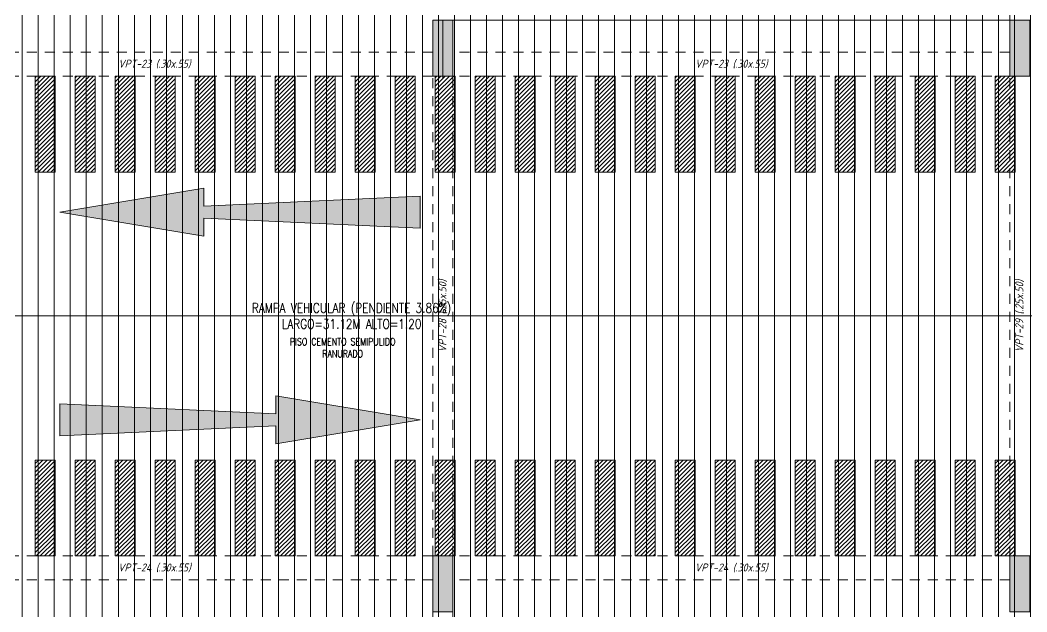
# Model space of a CAD drawing. Header units: millimetres. Extents: x 2085 to 2829, y 1352 to 1631.
# Drawn here: x 2136.95 to 2149.54, y 1527.39 to 1534.79 of the extents above; entities that cross this region are included whole.
import ezdxf

# ---------------------------------------------------------------- set-up
doc = ezdxf.new("R2010")
doc.units = ezdxf.units.MM
doc.linetypes.add('HIDDEN', pattern=[0.375, 0.25, -0.125])
doc.linetypes.add('HIDDEN2', pattern=[0.1875, 0.125, -0.0625])
doc.layers.get('0').update_dxf_attribs({"color": 251, "lineweight": 9})
for name, color, linetype, lineweight in [('A-ESTRUCTURA-HATCH', 251, 'Continuous', 13), ('A-ESTRUCTURA-PLACAS', 251, 'Continuous', 13), ('A-ESTRUCTURA-VIGAS', 251, 'HIDDEN2', 13), ('A-HATCH', 251, 'Continuous', 9), ('A-MUROS', 251, 'Continuous', 9), ('A-TEXTO-ACABADO PISO', 251, 'Continuous', 13), ('A-TEXTO-AMBIENTES', 251, 'Continuous', 9), ('CIRCULACION PEATONAL', 251, 'Continuous', 13), ('Cotas', 251, 'Continuous', 13)]:
    doc.layers.add(name, color=color, linetype=linetype, lineweight=lineweight)
doc.layers.add('A_50_Vigas Chata', color=251, linetype='HIDDEN', lineweight=13, plot=False)
doc.styles.add('APPIA -TEXTOS-GENERALES', font='isocp.shx', dxfattribs={"oblique": 15})
doc.styles.add('ROMANS', font='romans.shx', dxfattribs={"width": 0.8})
pattern_1 = [(45, (81.250368, 0), (-0.0265165, 0.0265165), [])]
pattern_2 = [(45, (81.750368, 0), (-0.0265165, 0.0265165), [])]
pattern_3 = [(45, (82.250368, 0), (-0.0265165, 0.0265165), [])]
pattern_4 = [(45, (82.750368, 0), (-0.0265165, 0.0265165), [])]
pattern_5 = [(45, (83.250368, 0), (-0.0265165, 0.0265165), [])]
pattern_6 = [(45, (83.750368, 0), (-0.0265165, 0.0265165), [])]
pattern_7 = [(45, (84.250368, 0), (-0.0265165, 0.0265165), [])]
pattern_8 = [(45, (84.750368, 0), (-0.0265165, 0.0265165), [])]
pattern_9 = [(45, (85.250368, 0), (-0.0265165, 0.0265165), [])]
pattern_10 = [(45, (85.750368, 0), (-0.0265165, 0.0265165), [])]
pattern_11 = [(45, (86.250368, 0), (-0.0265165, 0.0265165), [])]
pattern_12 = [(45, (86.750368, 0), (-0.0265165, 0.0265165), [])]
pattern_13 = [(45, (87.250368, 0), (-0.0265165, 0.0265165), [])]
pattern_14 = [(45, (87.750368, 0), (-0.0265165, 0.0265165), [])]
pattern_15 = [(45, (88.250368, 0), (-0.0265165, 0.0265165), [])]
pattern_16 = [(45, (88.750368, 0), (-0.0265165, 0.0265165), [])]
pattern_17 = [(45, (89.250368, 0), (-0.0265165, 0.0265165), [])]
pattern_18 = [(45, (89.750368, 0), (-0.0265165, 0.0265165), [])]
pattern_19 = [(45, (90.250368, 0), (-0.0265165, 0.0265165), [])]
pattern_20 = [(45, (90.750368, 0), (-0.0265165, 0.0265165), [])]
pattern_21 = [(45, (91.250368, 0), (-0.0265165, 0.0265165), [])]
pattern_22 = [(45, (91.750368, 0), (-0.0265165, 0.0265165), [])]
pattern_23 = [(45, (92.250368, 0), (-0.0265165, 0.0265165), [])]
pattern_24 = [(45, (92.750368, 0), (-0.0265165, 0.0265165), [])]
pattern_25 = [(45, (93.250368, 0), (-0.0265165, 0.0265165), [])]

# ---------------------------------------------------------------- blocks, each defined once
blk = doc.blocks.new('EST P1')
at = {"layer": 'A-ESTRUCTURA-HATCH'}
h = blk.add_hatch(color=256, dxfattribs=at)
h.dxf.hatch_style = 1
h.paths.add_polyline_path([(51.865, 5.05), (47.915, 5.05), (47.915, -0.15), (50.25, -0.15), (50.25, 0), (48.065, 0), (48.065, 2.05), (51.865, 2.05), (51.865, 2.2), (48.065, 2.2), (48.065, 4.85), (51.715, 4.85), (51.715, 3.2), (51.865, 3.2)])
h.paths.add_polyline_path([(1.925, -0.151), (-0.175, -0.151), (-0.175, 4.85), (-3.56, 4.85), (-3.56, 5.05), (3.775, 5.05), (3.775, 1.9), (3.625, 1.9), (3.625, 4.85), (-0.025, 4.85), (-0.025, 2.2), (1.925, 2.2), (1.925, 2.05), (-0.025, 2.05), (-0.025, 0), (1.925, -0.001)])
h.paths.add_polyline_path([(71.63, -6.15), (71.88, -6.15), (71.88, -6.85), (71.63, -6.85)])
h.paths.add_polyline_path([(64.42, -6.15), (64.67, -6.15), (64.67, -6.85), (64.42, -6.85)])
h.paths.add_polyline_path([(57.21, -6.15), (57.46, -6.15), (57.46, -6.85), (57.21, -6.85)])
h.paths.add_polyline_path([(50, -6.15), (50.25, -6.15), (50.25, -6.85), (50, -6.85)])
h.paths.add_polyline_path([(42.79, -6.15), (43.04, -6.15), (43.04, -6.85), (42.79, -6.85)])
h.paths.add_polyline_path([(42.79, 0.55), (43.04, 0.55), (43.04, -0.15), (42.79, -0.15)])
h.paths.add_polyline_path([(35.58, -6.15), (35.83, -6.15), (35.83, -6.85), (35.58, -6.85)])
h.paths.add_polyline_path([(35.58, 0.55), (35.83, 0.55), (35.83, -0.15), (35.58, -0.15)])
h.paths.add_polyline_path([(35.28, -6.15), (35.53, -6.15), (35.53, -6.85), (35.28, -6.85)])
h.paths.add_polyline_path([(35.28, 0.55), (35.53, 0.55), (35.53, -0.15), (35.28, -0.15)])
h.paths.add_polyline_path([(30.28, -6.15), (30.53, -6.15), (30.53, -6.85), (30.28, -6.85)])
h.paths.add_polyline_path([(30.28, 0.55), (30.53, 0.55), (30.53, -0.15), (30.28, -0.15)])
h.paths.add_polyline_path([(23.07, -6.15), (23.32, -6.15), (23.32, -6.85), (23.07, -6.85)])
h.paths.add_polyline_path([(23.07, 0.55), (23.32, 0.55), (23.32, -0.15), (23.07, -0.15)])
h.paths.add_polyline_path([(18.07, -6.15), (18.32, -6.15), (18.32, -6.85), (18.07, -6.85)])
h.paths.add_polyline_path([(18.07, 0.55), (18.32, 0.55), (18.32, -0.15), (18.07, -0.15)])
h.paths.add_polyline_path([(10.86, -6.15), (11.11, -6.15), (11.11, -6.85), (10.86, -6.85)])
h.paths.add_polyline_path([(10.86, 0.55), (11.11, 0.55), (11.11, -0.15), (10.86, -0.15)])
h.paths.add_polyline_path([(3.65, -6.15), (3.9, -6.15), (3.9, -6.85), (3.65, -6.85)])
h.paths.add_polyline_path([(3.625, 0.55), (3.9, 0.55), (3.9, -0.15), (3.625, -0.15)])
h.paths.add_polyline_path([(-3.56, -6.15), (-3.31, -6.15), (-3.31, -6.85), (-3.56, -6.85)])
h.paths.add_polyline_path([(-3.56, 0.55), (-3.31, 0.55), (-3.31, -0.15), (-3.56, -0.15)])
h.paths.add_polyline_path([(-3.86, -6.15), (-3.61, -6.15), (-3.61, -6.85), (-3.86, -6.85)])
h.paths.add_polyline_path([(-3.86, 0.55), (-3.61, 0.55), (-3.61, -0.15), (-3.86, -0.15)])
h.paths.add_polyline_path([(-11.07, -6.15), (-10.82, -6.15), (-10.82, -6.85), (-11.07, -6.85)])
h.paths.add_polyline_path([(-11.07, 0.55), (-10.82, 0.55), (-10.82, -0.15), (-11.07, -0.15)])
h.paths.add_polyline_path([(-18.28, -6.15), (-18.03, -6.15), (-18.03, -6.85), (-18.28, -6.85)])
h.paths.add_polyline_path([(-18.28, 0.55), (-18.03, 0.55), (-18.03, -0.15), (-18.28, -0.15)])
h.paths.add_polyline_path([(-25.49, -6.15), (-25.24, -6.15), (-25.24, -6.85), (-25.49, -6.85)])
h.paths.add_polyline_path([(-25.49, 0.55), (-25.24, 0.55), (-25.24, -0.15), (-25.49, -0.15)])
h.paths.add_polyline_path([(-32.7, -6.15), (-32.45, -6.15), (-32.45, -6.85), (-32.7, -6.85)])
h.paths.add_polyline_path([(-32.7, 0.55), (-32.45, 0.55), (-32.45, -0.15), (-32.7, -0.15)])
h.paths.add_polyline_path([(-39.91, -6.15), (-39.66, -6.15), (-39.66, -6.85), (-39.91, -6.85)])
h.paths.add_polyline_path([(-39.91, 0.55), (-39.66, 0.55), (-39.66, -0.15), (-39.91, -0.15)])
at = {"layer": 'A-ESTRUCTURA-PLACAS'}
for points in [[(-18.28, 0.55), (-18.03, 0.55), (-18.03, -0.15), (-18.28, -0.15)], [(-11.07, 0.55), (-10.82, 0.55), (-10.82, -0.15), (-11.07, -0.15)], [(-18.28, -6.15), (-18.03, -6.15), (-18.03, -6.85), (-18.28, -6.85)], [(-11.07, -6.15), (-10.82, -6.15), (-10.82, -6.85), (-11.07, -6.85)]]:
    blk.add_lwpolyline(points, close=True, dxfattribs=at)
at = {"layer": 'A-ESTRUCTURA-VIGAS'}
for points in [[(-11.07, 0.55), (-11.07, 4.85)], [(-18.28, 0.15), (-25.24, 0.15)], [(-11.07, 0.15), (-18.03, 0.15)], [(-18.28, -0.15), (-25.24, -0.15)], [(-18.28, -6.15), (-18.28, -0.15)], [(-18.03, -6.15), (-18.03, -0.15)], [(-11.07, -0.15), (-18.03, -0.15)], [(-11.07, -6.15), (-11.07, -0.15)], [(-18.28, -6.15), (-25.24, -6.15)], [(-11.07, -6.15), (-18.03, -6.15)], [(-18.28, -6.45), (-25.24, -6.45)], [(-11.07, -6.45), (-18.03, -6.45)], [(-18.28, -6.85), (-18.28, -11.15)], [(-18.03, -6.85), (-18.03, -11.15)]]:
    blk.add_lwpolyline(points, dxfattribs=at)
at = {"layer": 'A_50_Vigas Chata', "char_height": 0.1, "attachment_point": 5, "style": 'APPIA -TEXTOS-GENERALES'}
for s, insert in [('VPT-23 (.30x.55)', (-21.76, 0)), ('VPT-23 (.30x.55)', (-14.55, 0)), ('VPT-24 (.30x.55)', (-21.76, -6.3)), ('VPT-24 (.30x.55)', (-14.55, -6.3))]:
    blk.add_mtext(s, dxfattribs=dict(at, insert=insert))
at = {"layer": 'A_50_Vigas Chata', "char_height": 0.1, "attachment_point": 5, "rotation": 90, "style": 'APPIA -TEXTOS-GENERALES'}
for s, insert in [('VPT-28 (.25x.50)', (-18.155, -3.15)), ('VPT-29 (.25x.50)', (-10.945, -3.15))]:
    blk.add_mtext(s, dxfattribs=dict(at, insert=insert))
blk = doc.blocks.new('*U112')
at = {"layer": 'CIRCULACION PEATONAL'}
h = blk.add_hatch(dxfattribs=at)
h.set_pattern_fill('ANSI31', color=256, scale=0.3)
h.set_pattern_definition(pattern_1)
h.paths.add_polyline_path([(81.547, 0.228), (81.297, 0.228), (81.297, -0.972), (81.547, -0.972)])
h = blk.add_hatch(dxfattribs=at)
h.set_pattern_fill('ANSI31', color=256, scale=0.3)
h.set_pattern_definition(pattern_2)
h.paths.add_polyline_path([(82.047, 0.228), (81.797, 0.228), (81.797, -0.972), (82.047, -0.972)])
h = blk.add_hatch(dxfattribs=at)
h.set_pattern_fill('ANSI31', color=256, scale=0.3)
h.set_pattern_definition(pattern_3)
h.paths.add_polyline_path([(82.547, 0.228), (82.297, 0.228), (82.297, -0.972), (82.547, -0.972)])
h = blk.add_hatch(dxfattribs=at)
h.set_pattern_fill('ANSI31', color=256, scale=0.3)
h.set_pattern_definition(pattern_4)
h.paths.add_polyline_path([(83.047, 0.228), (82.797, 0.228), (82.797, -0.972), (83.047, -0.972)])
h = blk.add_hatch(dxfattribs=at)
h.set_pattern_fill('ANSI31', color=256, scale=0.3)
h.set_pattern_definition(pattern_5)
h.paths.add_polyline_path([(83.547, 0.228), (83.297, 0.228), (83.297, -0.972), (83.547, -0.972)])
h = blk.add_hatch(dxfattribs=at)
h.set_pattern_fill('ANSI31', color=256, scale=0.3)
h.set_pattern_definition(pattern_6)
h.paths.add_polyline_path([(84.047, 0.228), (83.797, 0.228), (83.797, -0.972), (84.047, -0.972)])
h = blk.add_hatch(dxfattribs=at)
h.set_pattern_fill('ANSI31', color=256, scale=0.3)
h.set_pattern_definition(pattern_7)
h.paths.add_polyline_path([(84.547, 0.228), (84.297, 0.228), (84.297, -0.972), (84.547, -0.972)])
h = blk.add_hatch(dxfattribs=at)
h.set_pattern_fill('ANSI31', color=256, scale=0.3)
h.set_pattern_definition(pattern_8)
h.paths.add_polyline_path([(85.047, 0.228), (84.797, 0.228), (84.797, -0.972), (85.047, -0.972)])
h = blk.add_hatch(dxfattribs=at)
h.set_pattern_fill('ANSI31', color=256, scale=0.3)
h.set_pattern_definition(pattern_9)
h.paths.add_polyline_path([(85.547, 0.228), (85.297, 0.228), (85.297, -0.972), (85.547, -0.972)])
h = blk.add_hatch(dxfattribs=at)
h.set_pattern_fill('ANSI31', color=256, scale=0.3)
h.set_pattern_definition(pattern_10)
h.paths.add_polyline_path([(86.047, 0.228), (85.797, 0.228), (85.797, -0.972), (86.047, -0.972)])
h = blk.add_hatch(dxfattribs=at)
h.set_pattern_fill('ANSI31', color=256, scale=0.3)
h.set_pattern_definition(pattern_11)
h.paths.add_polyline_path([(86.547, 0.228), (86.297, 0.228), (86.297, -0.972), (86.547, -0.972)])
h = blk.add_hatch(dxfattribs=at)
h.set_pattern_fill('ANSI31', color=256, scale=0.3)
h.set_pattern_definition(pattern_12)
h.paths.add_polyline_path([(87.047, 0.228), (86.797, 0.228), (86.797, -0.972), (87.047, -0.972)])
h = blk.add_hatch(dxfattribs=at)
h.set_pattern_fill('ANSI31', color=256, scale=0.3)
h.set_pattern_definition(pattern_13)
h.paths.add_polyline_path([(87.547, 0.228), (87.297, 0.228), (87.297, -0.972), (87.547, -0.972)])
h = blk.add_hatch(dxfattribs=at)
h.set_pattern_fill('ANSI31', color=256, scale=0.3)
h.set_pattern_definition(pattern_14)
h.paths.add_polyline_path([(88.047, 0.228), (87.797, 0.228), (87.797, -0.972), (88.047, -0.972)])
h = blk.add_hatch(dxfattribs=at)
h.set_pattern_fill('ANSI31', color=256, scale=0.3)
h.set_pattern_definition(pattern_15)
h.paths.add_polyline_path([(88.547, 0.228), (88.297, 0.228), (88.297, -0.972), (88.547, -0.972)])
h = blk.add_hatch(dxfattribs=at)
h.set_pattern_fill('ANSI31', color=256, scale=0.3)
h.set_pattern_definition(pattern_16)
h.paths.add_polyline_path([(89.047, 0.228), (88.797, 0.228), (88.797, -0.972), (89.047, -0.972)])
h = blk.add_hatch(dxfattribs=at)
h.set_pattern_fill('ANSI31', color=256, scale=0.3)
h.set_pattern_definition(pattern_17)
h.paths.add_polyline_path([(89.547, 0.228), (89.297, 0.228), (89.297, -0.972), (89.547, -0.972)])
h = blk.add_hatch(dxfattribs=at)
h.set_pattern_fill('ANSI31', color=256, scale=0.3)
h.set_pattern_definition(pattern_18)
h.paths.add_polyline_path([(90.047, 0.228), (89.797, 0.228), (89.797, -0.972), (90.047, -0.972)])
h = blk.add_hatch(dxfattribs=at)
h.set_pattern_fill('ANSI31', color=256, scale=0.3)
h.set_pattern_definition(pattern_19)
h.paths.add_polyline_path([(90.547, 0.228), (90.297, 0.228), (90.297, -0.972), (90.547, -0.972)])
h = blk.add_hatch(dxfattribs=at)
h.set_pattern_fill('ANSI31', color=256, scale=0.3)
h.set_pattern_definition(pattern_20)
h.paths.add_polyline_path([(91.047, 0.228), (90.797, 0.228), (90.797, -0.972), (91.047, -0.972)])
h = blk.add_hatch(dxfattribs=at)
h.set_pattern_fill('ANSI31', color=256, scale=0.3)
h.set_pattern_definition(pattern_21)
h.paths.add_polyline_path([(91.547, 0.228), (91.297, 0.228), (91.297, -0.972), (91.547, -0.972)])
h = blk.add_hatch(dxfattribs=at)
h.set_pattern_fill('ANSI31', color=256, scale=0.3)
h.set_pattern_definition(pattern_22)
h.paths.add_polyline_path([(92.047, 0.228), (91.797, 0.228), (91.797, -0.972), (92.047, -0.972)])
h = blk.add_hatch(dxfattribs=at)
h.set_pattern_fill('ANSI31', color=256, scale=0.3)
h.set_pattern_definition(pattern_23)
h.paths.add_polyline_path([(92.547, 0.228), (92.297, 0.228), (92.297, -0.972), (92.547, -0.972)])
h = blk.add_hatch(dxfattribs=at)
h.set_pattern_fill('ANSI31', color=256, scale=0.3)
h.set_pattern_definition(pattern_24)
h.paths.add_polyline_path([(93.047, 0.228), (92.797, 0.228), (92.797, -0.972), (93.047, -0.972)])
h = blk.add_hatch(dxfattribs=at)
h.set_pattern_fill('ANSI31', color=256, scale=0.3)
h.set_pattern_definition(pattern_25)
h.paths.add_polyline_path([(93.547, 0.228), (93.297, 0.228), (93.297, -0.972), (93.547, -0.972)])
for points in [[(81.297, -0.972), (81.547, -0.972), (81.547, 0.228), (81.297, 0.228)], [(81.797, -0.972), (82.047, -0.972), (82.047, 0.228), (81.797, 0.228)], [(82.297, -0.972), (82.547, -0.972), (82.547, 0.228), (82.297, 0.228)], [(82.797, -0.972), (83.047, -0.972), (83.047, 0.228), (82.797, 0.228)], [(83.297, -0.972), (83.547, -0.972), (83.547, 0.228), (83.297, 0.228)], [(83.797, -0.972), (84.047, -0.972), (84.047, 0.228), (83.797, 0.228)], [(84.297, -0.972), (84.547, -0.972), (84.547, 0.228), (84.297, 0.228)], [(84.797, -0.972), (85.047, -0.972), (85.047, 0.228), (84.797, 0.228)], [(85.297, -0.972), (85.547, -0.972), (85.547, 0.228), (85.297, 0.228)], [(85.797, -0.972), (86.047, -0.972), (86.047, 0.228), (85.797, 0.228)], [(86.297, -0.972), (86.547, -0.972), (86.547, 0.228), (86.297, 0.228)], [(86.797, -0.972), (87.047, -0.972), (87.047, 0.228), (86.797, 0.228)], [(87.297, -0.972), (87.547, -0.972), (87.547, 0.228), (87.297, 0.228)], [(87.797, -0.972), (88.047, -0.972), (88.047, 0.228), (87.797, 0.228)], [(88.297, -0.972), (88.547, -0.972), (88.547, 0.228), (88.297, 0.228)], [(88.797, -0.972), (89.047, -0.972), (89.047, 0.228), (88.797, 0.228)], [(89.297, -0.972), (89.547, -0.972), (89.547, 0.228), (89.297, 0.228)], [(89.797, -0.972), (90.047, -0.972), (90.047, 0.228), (89.797, 0.228)], [(90.297, -0.972), (90.547, -0.972), (90.547, 0.228), (90.297, 0.228)], [(90.797, -0.972), (91.047, -0.972), (91.047, 0.228), (90.797, 0.228)], [(91.297, -0.972), (91.547, -0.972), (91.547, 0.228), (91.297, 0.228)], [(91.797, -0.972), (92.047, -0.972), (92.047, 0.228), (91.797, 0.228)], [(92.297, -0.972), (92.547, -0.972), (92.547, 0.228), (92.297, 0.228)], [(92.797, -0.972), (93.047, -0.972), (93.047, 0.228), (92.797, 0.228)], [(93.297, -0.972), (93.547, -0.972), (93.547, 0.228), (93.297, 0.228)]]:
    blk.add_lwpolyline(points, close=True, dxfattribs=at)
blk = doc.blocks.new('*U113')
at = {"layer": 'CIRCULACION PEATONAL'}
h = blk.add_hatch(dxfattribs=at)
h.set_pattern_fill('ANSI31', color=256, scale=0.3)
h.set_pattern_definition(pattern_1)
h.paths.add_polyline_path([(81.547, 0.228), (81.297, 0.228), (81.297, -0.972), (81.547, -0.972)])
h = blk.add_hatch(dxfattribs=at)
h.set_pattern_fill('ANSI31', color=256, scale=0.3)
h.set_pattern_definition(pattern_2)
h.paths.add_polyline_path([(82.047, 0.228), (81.797, 0.228), (81.797, -0.972), (82.047, -0.972)])
h = blk.add_hatch(dxfattribs=at)
h.set_pattern_fill('ANSI31', color=256, scale=0.3)
h.set_pattern_definition(pattern_3)
h.paths.add_polyline_path([(82.547, 0.228), (82.297, 0.228), (82.297, -0.972), (82.547, -0.972)])
h = blk.add_hatch(dxfattribs=at)
h.set_pattern_fill('ANSI31', color=256, scale=0.3)
h.set_pattern_definition(pattern_4)
h.paths.add_polyline_path([(83.047, 0.228), (82.797, 0.228), (82.797, -0.972), (83.047, -0.972)])
h = blk.add_hatch(dxfattribs=at)
h.set_pattern_fill('ANSI31', color=256, scale=0.3)
h.set_pattern_definition(pattern_5)
h.paths.add_polyline_path([(83.547, 0.228), (83.297, 0.228), (83.297, -0.972), (83.547, -0.972)])
h = blk.add_hatch(dxfattribs=at)
h.set_pattern_fill('ANSI31', color=256, scale=0.3)
h.set_pattern_definition(pattern_6)
h.paths.add_polyline_path([(84.047, 0.228), (83.797, 0.228), (83.797, -0.972), (84.047, -0.972)])
h = blk.add_hatch(dxfattribs=at)
h.set_pattern_fill('ANSI31', color=256, scale=0.3)
h.set_pattern_definition(pattern_7)
h.paths.add_polyline_path([(84.547, 0.228), (84.297, 0.228), (84.297, -0.972), (84.547, -0.972)])
h = blk.add_hatch(dxfattribs=at)
h.set_pattern_fill('ANSI31', color=256, scale=0.3)
h.set_pattern_definition(pattern_8)
h.paths.add_polyline_path([(85.047, 0.228), (84.797, 0.228), (84.797, -0.972), (85.047, -0.972)])
h = blk.add_hatch(dxfattribs=at)
h.set_pattern_fill('ANSI31', color=256, scale=0.3)
h.set_pattern_definition(pattern_9)
h.paths.add_polyline_path([(85.547, 0.228), (85.297, 0.228), (85.297, -0.972), (85.547, -0.972)])
h = blk.add_hatch(dxfattribs=at)
h.set_pattern_fill('ANSI31', color=256, scale=0.3)
h.set_pattern_definition(pattern_10)
h.paths.add_polyline_path([(86.047, 0.228), (85.797, 0.228), (85.797, -0.972), (86.047, -0.972)])
h = blk.add_hatch(dxfattribs=at)
h.set_pattern_fill('ANSI31', color=256, scale=0.3)
h.set_pattern_definition(pattern_11)
h.paths.add_polyline_path([(86.547, 0.228), (86.297, 0.228), (86.297, -0.972), (86.547, -0.972)])
h = blk.add_hatch(dxfattribs=at)
h.set_pattern_fill('ANSI31', color=256, scale=0.3)
h.set_pattern_definition(pattern_12)
h.paths.add_polyline_path([(87.047, 0.228), (86.797, 0.228), (86.797, -0.972), (87.047, -0.972)])
h = blk.add_hatch(dxfattribs=at)
h.set_pattern_fill('ANSI31', color=256, scale=0.3)
h.set_pattern_definition(pattern_13)
h.paths.add_polyline_path([(87.547, 0.228), (87.297, 0.228), (87.297, -0.972), (87.547, -0.972)])
h = blk.add_hatch(dxfattribs=at)
h.set_pattern_fill('ANSI31', color=256, scale=0.3)
h.set_pattern_definition(pattern_14)
h.paths.add_polyline_path([(88.047, 0.228), (87.797, 0.228), (87.797, -0.972), (88.047, -0.972)])
h = blk.add_hatch(dxfattribs=at)
h.set_pattern_fill('ANSI31', color=256, scale=0.3)
h.set_pattern_definition(pattern_15)
h.paths.add_polyline_path([(88.547, 0.228), (88.297, 0.228), (88.297, -0.972), (88.547, -0.972)])
h = blk.add_hatch(dxfattribs=at)
h.set_pattern_fill('ANSI31', color=256, scale=0.3)
h.set_pattern_definition(pattern_16)
h.paths.add_polyline_path([(89.047, 0.228), (88.797, 0.228), (88.797, -0.972), (89.047, -0.972)])
h = blk.add_hatch(dxfattribs=at)
h.set_pattern_fill('ANSI31', color=256, scale=0.3)
h.set_pattern_definition(pattern_17)
h.paths.add_polyline_path([(89.547, 0.228), (89.297, 0.228), (89.297, -0.972), (89.547, -0.972)])
h = blk.add_hatch(dxfattribs=at)
h.set_pattern_fill('ANSI31', color=256, scale=0.3)
h.set_pattern_definition(pattern_18)
h.paths.add_polyline_path([(90.047, 0.228), (89.797, 0.228), (89.797, -0.972), (90.047, -0.972)])
h = blk.add_hatch(dxfattribs=at)
h.set_pattern_fill('ANSI31', color=256, scale=0.3)
h.set_pattern_definition(pattern_19)
h.paths.add_polyline_path([(90.547, 0.228), (90.297, 0.228), (90.297, -0.972), (90.547, -0.972)])
h = blk.add_hatch(dxfattribs=at)
h.set_pattern_fill('ANSI31', color=256, scale=0.3)
h.set_pattern_definition(pattern_20)
h.paths.add_polyline_path([(91.047, 0.228), (90.797, 0.228), (90.797, -0.972), (91.047, -0.972)])
h = blk.add_hatch(dxfattribs=at)
h.set_pattern_fill('ANSI31', color=256, scale=0.3)
h.set_pattern_definition(pattern_21)
h.paths.add_polyline_path([(91.547, 0.228), (91.297, 0.228), (91.297, -0.972), (91.547, -0.972)])
h = blk.add_hatch(dxfattribs=at)
h.set_pattern_fill('ANSI31', color=256, scale=0.3)
h.set_pattern_definition(pattern_22)
h.paths.add_polyline_path([(92.047, 0.228), (91.797, 0.228), (91.797, -0.972), (92.047, -0.972)])
h = blk.add_hatch(dxfattribs=at)
h.set_pattern_fill('ANSI31', color=256, scale=0.3)
h.set_pattern_definition(pattern_23)
h.paths.add_polyline_path([(92.547, 0.228), (92.297, 0.228), (92.297, -0.972), (92.547, -0.972)])
h = blk.add_hatch(dxfattribs=at)
h.set_pattern_fill('ANSI31', color=256, scale=0.3)
h.set_pattern_definition(pattern_24)
h.paths.add_polyline_path([(93.047, 0.228), (92.797, 0.228), (92.797, -0.972), (93.047, -0.972)])
h = blk.add_hatch(dxfattribs=at)
h.set_pattern_fill('ANSI31', color=256, scale=0.3)
h.set_pattern_definition(pattern_25)
h.paths.add_polyline_path([(93.547, 0.228), (93.297, 0.228), (93.297, -0.972), (93.547, -0.972)])
for points in [[(81.297, -0.972), (81.547, -0.972), (81.547, 0.228), (81.297, 0.228)], [(81.797, -0.972), (82.047, -0.972), (82.047, 0.228), (81.797, 0.228)], [(82.297, -0.972), (82.547, -0.972), (82.547, 0.228), (82.297, 0.228)], [(82.797, -0.972), (83.047, -0.972), (83.047, 0.228), (82.797, 0.228)], [(83.297, -0.972), (83.547, -0.972), (83.547, 0.228), (83.297, 0.228)], [(83.797, -0.972), (84.047, -0.972), (84.047, 0.228), (83.797, 0.228)], [(84.297, -0.972), (84.547, -0.972), (84.547, 0.228), (84.297, 0.228)], [(84.797, -0.972), (85.047, -0.972), (85.047, 0.228), (84.797, 0.228)], [(85.297, -0.972), (85.547, -0.972), (85.547, 0.228), (85.297, 0.228)], [(85.797, -0.972), (86.047, -0.972), (86.047, 0.228), (85.797, 0.228)], [(86.297, -0.972), (86.547, -0.972), (86.547, 0.228), (86.297, 0.228)], [(86.797, -0.972), (87.047, -0.972), (87.047, 0.228), (86.797, 0.228)], [(87.297, -0.972), (87.547, -0.972), (87.547, 0.228), (87.297, 0.228)], [(87.797, -0.972), (88.047, -0.972), (88.047, 0.228), (87.797, 0.228)], [(88.297, -0.972), (88.547, -0.972), (88.547, 0.228), (88.297, 0.228)], [(88.797, -0.972), (89.047, -0.972), (89.047, 0.228), (88.797, 0.228)], [(89.297, -0.972), (89.547, -0.972), (89.547, 0.228), (89.297, 0.228)], [(89.797, -0.972), (90.047, -0.972), (90.047, 0.228), (89.797, 0.228)], [(90.297, -0.972), (90.547, -0.972), (90.547, 0.228), (90.297, 0.228)], [(90.797, -0.972), (91.047, -0.972), (91.047, 0.228), (90.797, 0.228)], [(91.297, -0.972), (91.547, -0.972), (91.547, 0.228), (91.297, 0.228)], [(91.797, -0.972), (92.047, -0.972), (92.047, 0.228), (91.797, 0.228)], [(92.297, -0.972), (92.547, -0.972), (92.547, 0.228), (92.297, 0.228)], [(92.797, -0.972), (93.047, -0.972), (93.047, 0.228), (92.797, 0.228)], [(93.297, -0.972), (93.547, -0.972), (93.547, 0.228), (93.297, 0.228)]]:
    blk.add_lwpolyline(points, close=True, dxfattribs=at)
blk = doc.blocks.new('PO_GUARDIA CIVIL ESQ FAISANES_PLANTAS_Sotanos_REVA_2022.01.24 - copia$0$XREF_SOTANOS - ETAPA 1-2020.06.26$0$frr')
at = {"transparency": 33554687}
blk.add_hatch(color=8, dxfattribs=at).paths.add_polyline_path([(0.002, -0.011), (-0.002, -0.011), (-0.3, -1.8), (-0.075, -1.8), (-0.2, -4.5), (0.2, -4.5), (0.075, -1.8), (0.3, -1.8)])
at = {"color": 7}
blk.add_lwpolyline([(-0.2, -4.5), (0.2, -4.5), (0.075, -1.8), (0.3, -1.8), (0, 0), (-0.3, -1.8), (-0.075, -1.8)], close=True, dxfattribs=at)

msp = doc.modelspace()

# ---------------------------------------------------------------- hatches: boundary and pattern name
at = {"layer": 'A-HATCH'}
h = msp.add_hatch(dxfattribs=at)
h.set_pattern_fill('_USER', color=256, scale=0.2, angle=90, pattern_type=0)
h.set_pattern_definition([(90, (2156.78057, 1531.08782), (-0.2, 1e-17), [])])
h.paths.add_polyline_path([(2125.411, 1539.088), (2125.411, 1523.088), (2156.531, 1523.088), (2156.531, 1539.088)])

# ---------------------------------------------------------------- linework, layer by layer
msp.add_line((2125.411, 1531.088), (2156.531, 1531.088))
at = {"layer": 'A-MUROS'}
for points in [[(2142.111, 1534.088), (2142.361, 1534.088), (2142.361, 1534.788), (2142.111, 1534.788)], [(2149.321, 1534.088), (2149.571, 1534.088), (2149.571, 1534.788), (2149.321, 1534.788)], [(2142.111, 1528.088), (2142.361, 1528.088), (2142.361, 1527.388), (2142.111, 1527.388)], [(2149.321, 1528.088), (2149.571, 1528.088), (2149.571, 1527.388), (2149.321, 1527.388)]]:
    msp.add_lwpolyline(points, close=True, dxfattribs=at)
at = {"layer": 'Cotas'}
for p, q in [((2142.236, 1534.788), (2142.236, 1534.067)), ((2142.361, 1534.788), (2149.321, 1534.788))]:
    msp.add_line(p, q, dxfattribs=at)

# ---------------------------------------------------------------- block references
msp.add_blockref('EST P1', (2160.391, 1534.238))
at = {"rotation": 180}
for name, p in [('*U113', (2230.688, 1533.115)), ('*U112', (2230.688, 1528.315))]:
    msp.add_blockref(name, p, dxfattribs=at)
at = {"transparency": 33554483}
for p, rotation in [((2137.451, 1532.388), 90), ((2141.951, 1529.788), 270)]:
    msp.add_blockref('PO_GUARDIA CIVIL ESQ FAISANES_PLANTAS_Sotanos_REVA_2022.01.24 - copia$0$XREF_SOTANOS - ETAPA 1-2020.06.26$0$frr', p, dxfattribs=dict(at, rotation=rotation))

# ---------------------------------------------------------------- texts
at = {"layer": 'A-TEXTO-ACABADO PISO', "insert": (2140.984, 1530.811), "char_height": 0.09, "attachment_point": 2, "style": 'ROMANS'}
msp.add_mtext_dynamic_manual_height_columns('PISO CEMENTO SEMIPULIDO RANURADO', width=1.58631, gutter_width=12.5, heights=[0], dxfattribs=at)
at = {"layer": 'A-TEXTO-AMBIENTES', "insert": (2141.096, 1531.088), "char_height": 0.12, "width": 7.19157, "attachment_point": 5, "style": 'ROMANS'}
msp.add_mtext('RAMPA VEHICULAR (PENDIENTE 3.86%)\\PLARGO=31.12M ALTO=1.20 ', dxfattribs=at)

doc.saveas('drawing.dxf')
